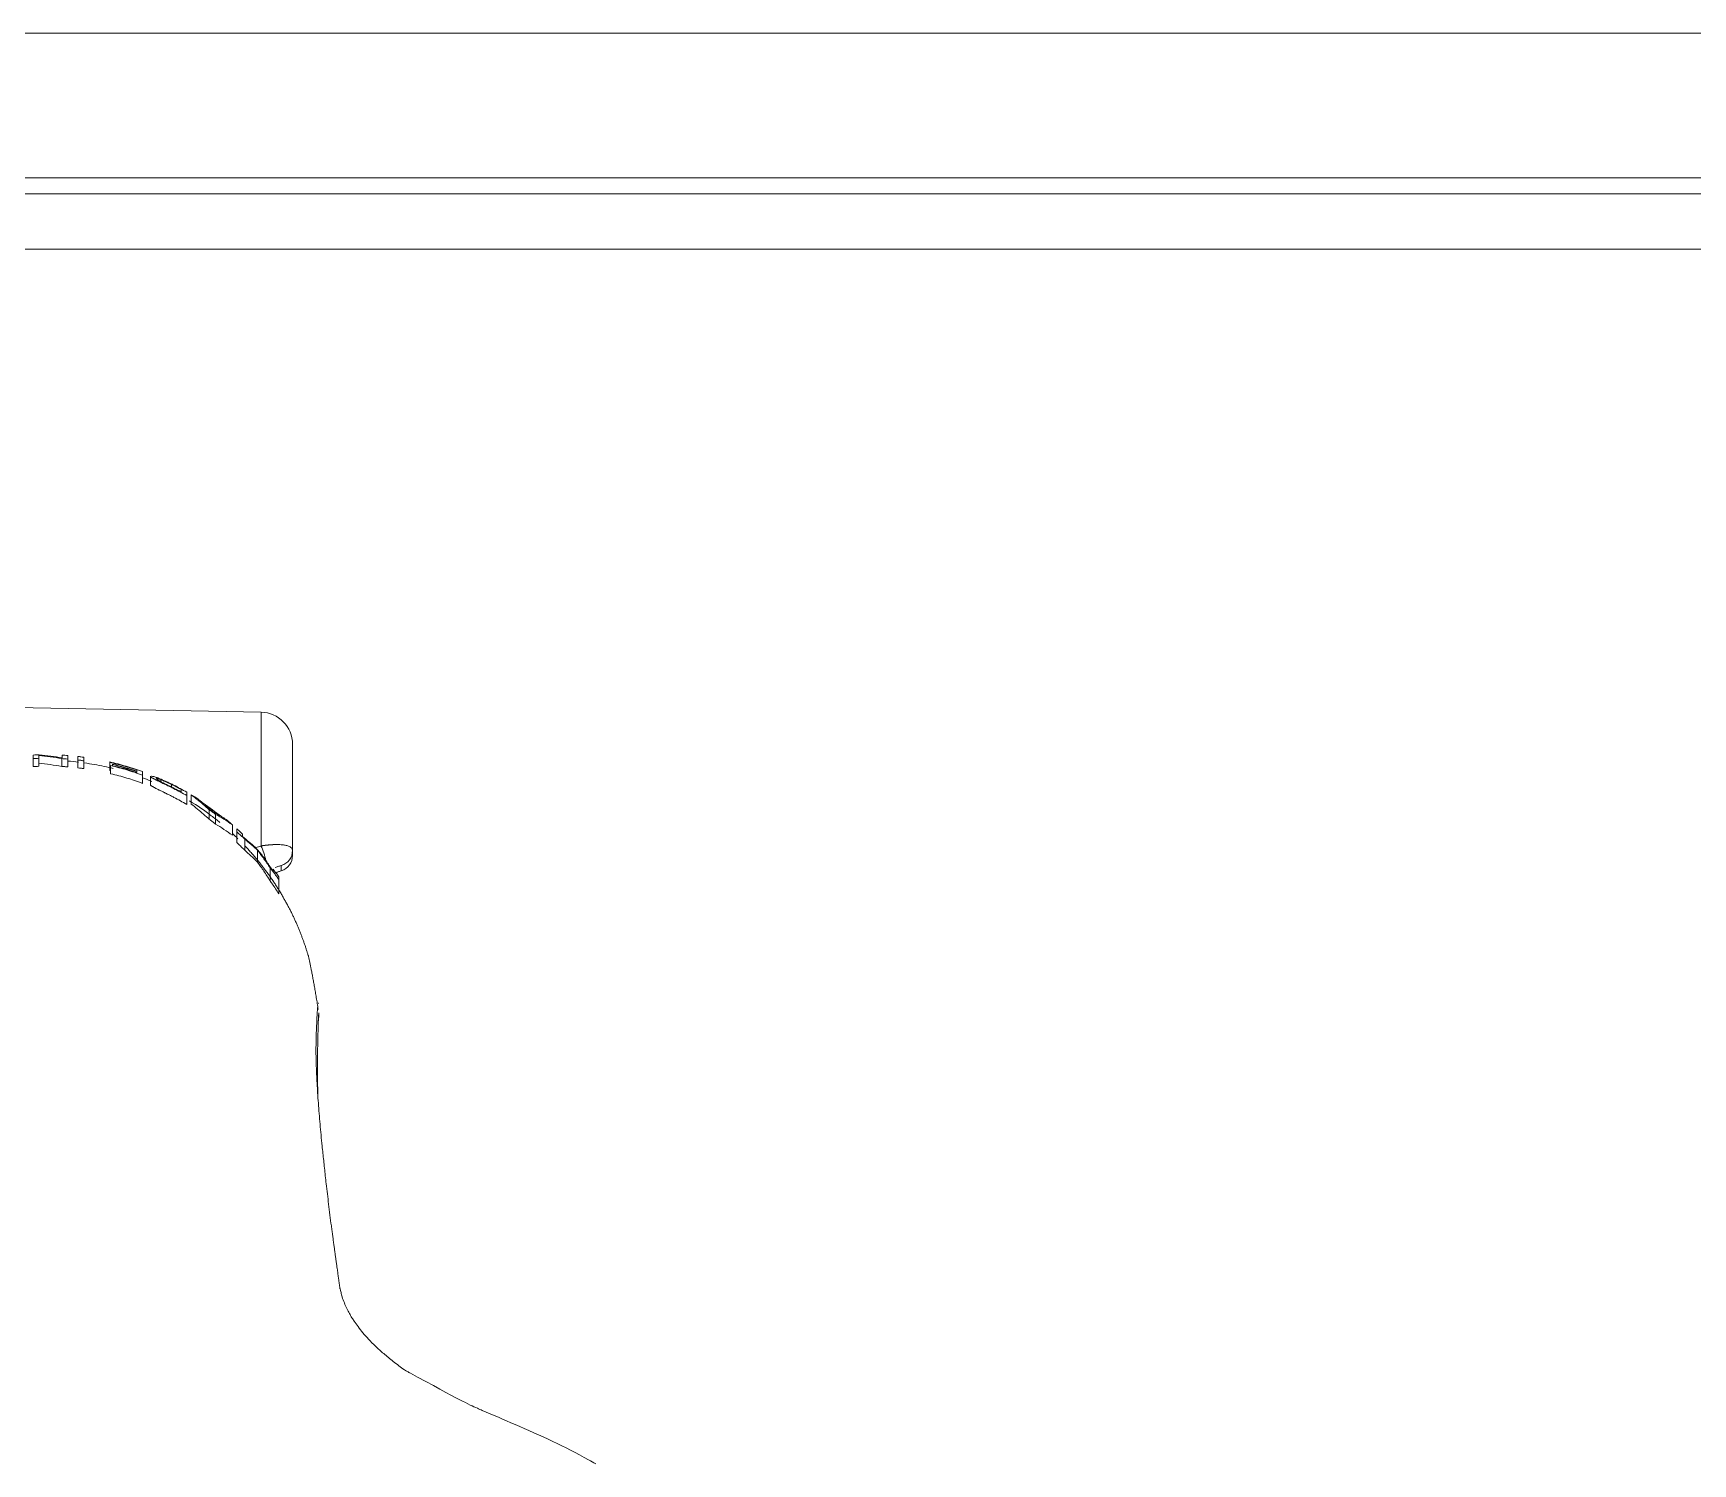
# Model space of a CAD drawing. Header units: millimetres. Extents: x 11618 to 13994, y -5897 to -2537.
# Drawn here: x 12378.9 to 12482.2, y -2860.7 to -2771.7 of the extents above; entities that cross this region are included whole.
import ezdxf

# ---------------------------------------------------------------- set-up
doc = ezdxf.new("R2010")
doc.units = ezdxf.units.MM

msp = doc.modelspace()

# ---------------------------------------------------------------- linework, layer by layer
at = {"linetype": 'Continuous', "lineweight": 18, "extrusion": (-1.22465e-16, -1, 0)}
for p, q in [((12574.61, -2771.67), (12357.31, -2771.67)), ((12574.45, -2781.67), (12341.51, -2781.67)), ((12393.06, -2813.93), (12352.22, -2813.17)), ((12395.02, -2822.53), (12395.02, -2815.93)), ((12380.66, -2817.31), (12380.66, -2816.82)), ((12381.03, -2817.34), (12381.03, -2816.85)), ((12381.66, -2817.4), (12381.66, -2816.91)), ((12382.02, -2817.44), (12382.02, -2816.95)), ((12383.64, -2817.55), (12383.64, -2817.06)), ((12383.7, -2817.76), (12383.7, -2817.26)), ((12383.81, -2817.26), (12383.81, -2817.19)), ((12385.68, -2818.36), (12385.68, -2817.85)), ((12386.82, -2818.26), (12386.82, -2818.13)), ((12388.44, -2819.12), (12388.44, -2819.68)), ((12388.72, -2819.65), (12388.72, -2819.08)), ((12389.84, -2820.6), (12389.84, -2820.01)), ((12390.23, -2820.9), (12390.23, -2820.29)), ((12391.28, -2821.59), (12391.28, -2820.94)), ((12391.56, -2822.05), (12391.56, -2821.38)), ((12392.05, -2822.53), (12392.05, -2821.84)), ((12392.84, -2823.27), (12392.84, -2822.52)), ((12395.02, -2822.53), (12395.02, -2822.85)), ((12393.62, -2824.42), (12393.62, -2823.61)), ((12394.16, -2825.23), (12394.16, -2824.35))]:
    msp.add_line(p, q, dxfattribs=at)
at = {"linetype": 'Continuous', "lineweight": 13, "extrusion": (-1.22465e-16, -1, 0)}
for p, q in [((12574.45, -2780.68), (12339.78, -2780.68)), ((12584.84, -2785.11), (12341.85, -2785.11)), ((12393.06, -2822.26), (12393.06, -2813.93)), ((12387.49, -2818.6), (12387.49, -2818.43)), ((12394.32, -2823.8), (12394.32, -2823.48))]:
    msp.add_line(p, q, dxfattribs=at)
at = {"linetype": 'Continuous', "lineweight": 18}
msp.add_arc((12393.02, -2815.93), 2, 0, 88.9292, dxfattribs=at)
at = {"linetype": 'Continuous', "lineweight": 13}
for centre, major_axis, ratio, start_param, end_param in [((12393.04, -2822.82), (0.302, -0.953), 0.223769, 1.132058, 2.135289), ((12394.02, -2822.53), (-1, 0), 0.999931, 1.880086, 3.141593)]:
    msp.add_ellipse(centre, major_axis=major_axis, ratio=ratio, start_param=start_param, end_param=end_param, dxfattribs=at)
at = {"linetype": 'Continuous', "lineweight": 18}
msp.add_ellipse((12394.02, -2822.85), major_axis=(-1, 0), ratio=0.999931, start_param=1.880086, end_param=3.141593, dxfattribs=at)
for points, degree in [([(12378.88, -2816.6), (12379, -2816.59), (12379.13, -2816.59), (12379.25, -2816.58)], 3), ([(12379.23, -2816.8), (12379.11, -2816.81), (12379, -2816.81), (12378.88, -2816.81)], 3), ([(12378.88, -2817.32), (12378.88, -2817.15), (12378.88, -2816.98), (12378.88, -2816.81)], 3), ([(12378.88, -2817.32), (12379, -2817.31), (12379.11, -2817.31), (12379.23, -2817.3)], 3), ([(12379.23, -2816.63), (12379.23, -2816.71), (12379.23, -2816.8)], 2), ([(12380.66, -2816.82), (12380.18, -2816.74), (12379.7, -2816.67), (12379.23, -2816.63)], 3), ([(12379.23, -2817.3), (12379.23, -2817.14), (12379.23, -2816.97), (12379.23, -2816.8)], 3), ([(12379.23, -2817.11), (12379.7, -2817.16), (12380.18, -2817.22), (12380.66, -2817.31)], 3), ([(12379.25, -2816.58), (12379.73, -2816.63), (12380.21, -2816.69), (12380.68, -2816.78)], 3), ([(12381.03, -2816.85), (12380.91, -2816.84), (12380.78, -2816.83), (12380.66, -2816.82)], 3), ([(12380.68, -2816.61), (12380.8, -2816.61), (12380.91, -2816.62), (12381.03, -2816.63)], 3), ([(12380.68, -2816.78), (12380.68, -2816.69), (12380.68, -2816.61)], 2), ([(12381.69, -2817.04), (12381.48, -2817.01), (12381.26, -2816.99), (12381.05, -2816.97)], 3), ([(12383.64, -2817.06), (12383.64, -2817.05), (12383.64, -2817.04), (12383.64, -2817.03)], 3), ([(12385.32, -2817.53), (12384.77, -2817.34), (12384.21, -2817.19), (12383.64, -2817.06)], 3), ([(12383.7, -2817.24), (12384.25, -2817.36), (12384.79, -2817.52), (12385.32, -2817.69)], 3), ([(12383.7, -2817.26), (12383.7, -2817.25), (12383.7, -2817.24), (12383.7, -2817.24)], 3), ([(12383.81, -2817.17), (12384.32, -2817.29), (12384.82, -2817.43), (12385.32, -2817.6)], 3), ([(12383.81, -2817.19), (12383.81, -2817.18), (12383.81, -2817.18), (12383.81, -2817.17)], 3), ([(12385.32, -2817.63), (12384.82, -2817.46), (12384.32, -2817.31), (12383.81, -2817.19)], 3), ([(12383.64, -2817.55), (12383.66, -2817.56), (12383.68, -2817.56), (12383.71, -2817.57)], 3), ([(12385.32, -2817.6), (12385.32, -2817.58), (12385.32, -2817.55), (12385.32, -2817.53)], 3), ([(12385.32, -2817.69), (12385.32, -2817.67), (12385.32, -2817.65), (12385.32, -2817.63)], 3), ([(12386.18, -2817.92), (12386.18, -2818.49)], 1), ([(12388.08, -2818.89), (12388.08, -2818.84), (12388.08, -2818.78), (12388.08, -2818.73)], 3), ([(12389.45, -2819.6), (12389.84, -2819.86), (12390.23, -2820.14), (12390.59, -2820.43)], 3), ([(12391.56, -2821.38), (12391.56, -2821.31), (12391.56, -2821.25), (12391.56, -2821.19)], 3), ([(12391.91, -2821.52), (12391.91, -2821.57), (12391.91, -2821.62), (12391.91, -2821.67)], 3), ([(12391.91, -2821.67), (12392.17, -2821.88), (12392.44, -2822.1), (12392.7, -2822.34)], 3), ([(12392.7, -2822.34), (12392.81, -2822.46), (12392.92, -2822.58), (12393.03, -2822.71)], 3), ([(12392.73, -2822.37), (12392.84, -2822.33), (12392.95, -2822.29), (12393.06, -2822.26)], 3), ([(12393.82, -2823.84), (12393.82, -2823.79), (12393.82, -2823.74), (12393.82, -2823.7)], 3), ([(12394.16, -2824.18), (12394.16, -2824.24), (12394.16, -2824.29), (12394.16, -2824.35)], 3), ([(12396.62, -2832.43), (12396.26, -2830.17), (12396.01, -2829.12)], 2), ([(12396.66, -2832.94), (12396.67, -2832.85), (12396.67, -2832.75), (12396.66, -2832.65)], 3), ([(12402.3, -2855.06), (12402.24, -2855.02), (12402.19, -2854.98), (12402.14, -2854.95)], 3)]:
    msp.add_open_spline(points, degree=degree, dxfattribs=at)
for points, knots in [([(12378.88, -2816.81), (12378.88, -2816.8), (12378.88, -2816.78), (12378.88, -2816.74), (12378.88, -2816.72), (12378.88, -2816.67), (12378.88, -2816.63), (12378.88, -2816.6)], [0, 0, 0, 0, 0.250002, 0.250002, 0.500003, 0.500003, 1, 1, 1, 1]), ([(12380.66, -2817.31), (12380.72, -2817.31), (12380.78, -2817.32), (12380.88, -2817.32), (12380.91, -2817.33), (12380.97, -2817.33), (12381, -2817.33), (12381.03, -2817.34)], [0, 0, 0, 0, 0.499973, 0.499973, 0.749983, 0.749983, 1, 1, 1, 1]), ([(12381.03, -2816.63), (12381.03, -2816.65), (12381.03, -2816.67), (12381.03, -2816.7), (12381.03, -2816.72), (12381.03, -2816.77), (12381.03, -2816.81), (12381.03, -2816.85)], [0, 0, 0, 0, 0.250002, 0.250002, 0.500003, 0.500003, 1, 1, 1, 1]), ([(12381.66, -2816.69), (12381.69, -2816.69), (12381.72, -2816.7), (12381.78, -2816.7), (12381.81, -2816.71), (12381.9, -2816.72), (12381.96, -2816.73), (12382.02, -2816.74)], [0, 0, 0, 0, 0.250009, 0.250009, 0.500018, 0.500018, 1, 1, 1, 1]), ([(12381.66, -2816.91), (12381.66, -2816.89), (12381.66, -2816.87), (12381.66, -2816.83), (12381.66, -2816.82), (12381.66, -2816.76), (12381.66, -2816.73), (12381.66, -2816.69)], [0, 0, 0, 0, 0.250002, 0.250002, 0.500003, 0.500003, 1, 1, 1, 1]), ([(12382.02, -2816.95), (12381.99, -2816.95), (12381.96, -2816.95), (12381.9, -2816.94), (12381.87, -2816.93), (12381.78, -2816.92), (12381.72, -2816.92), (12381.66, -2816.91)], [0, 0, 0, 0, 0.250009, 0.250009, 0.500018, 0.500018, 1, 1, 1, 1]), ([(12382.02, -2816.74), (12382.02, -2816.75), (12382.02, -2816.77), (12382.02, -2816.81), (12382.02, -2816.82), (12382.02, -2816.88), (12382.02, -2816.92), (12382.02, -2816.95)], [0, 0, 0, 0, 0.250002, 0.250002, 0.500003, 0.500003, 1, 1, 1, 1]), ([(12383.86, -2817.44), (12383.68, -2817.39), (12383.08, -2817.25), (12382.48, -2817.15), (12382.06, -2817.09)], [0, 0, 0, 0, 0.317426, 1, 1, 1, 1]), ([(12383.64, -2817.03), (12383.81, -2817.07), (12383.99, -2817.11), (12384.33, -2817.2), (12384.5, -2817.25), (12385.01, -2817.4), (12385.34, -2817.51), (12385.68, -2817.63)], [0, 0, 0, 0, 0.25, 0.25, 0.5, 0.5, 1, 1, 1, 1]), ([(12385.68, -2817.85), (12385.52, -2817.79), (12385.35, -2817.73), (12385.03, -2817.62), (12384.86, -2817.57), (12384.37, -2817.43), (12384.04, -2817.34), (12383.7, -2817.26)], [0, 0, 0, 0, 0.25, 0.25, 0.5, 0.5, 1, 1, 1, 1]), ([(12381.66, -2817.4), (12381.72, -2817.4), (12381.78, -2817.41), (12381.87, -2817.42), (12381.9, -2817.43), (12381.96, -2817.43), (12381.99, -2817.44), (12382.02, -2817.44)], [0, 0, 0, 0, 0.499974, 0.499974, 0.749984, 0.749984, 1, 1, 1, 1]), ([(12383.7, -2817.76), (12383.87, -2817.8), (12384.04, -2817.84), (12384.37, -2817.93), (12384.54, -2817.98), (12385.03, -2818.13), (12385.35, -2818.24), (12385.68, -2818.36)], [0, 0, 0, 0, 0.25, 0.25, 0.5, 0.5, 1, 1, 1, 1]), ([(12385.68, -2817.63), (12385.68, -2817.65), (12385.68, -2817.67), (12385.68, -2817.7), (12385.68, -2817.72), (12385.68, -2817.77), (12385.68, -2817.81), (12385.68, -2817.85)], [0, 0, 0, 0, 0.250002, 0.250002, 0.500003, 0.500003, 1, 1, 1, 1]), ([(12386.27, -2818.25), (12386.16, -2818.2), (12385.97, -2818.12), (12385.77, -2818.05), (12385.69, -2818.02)], [0, 0, 0, 0, 0.580974, 1, 1, 1, 1]), ([(12388.44, -2819.12), (12388.3, -2819.04), (12388.17, -2818.97), (12387.9, -2818.82), (12387.76, -2818.75), (12387.55, -2818.65), (12387.49, -2818.61), (12387.38, -2818.56), (12387.35, -2818.55), (12387.28, -2818.51), (12387.24, -2818.5), (12387.14, -2818.45), (12387.07, -2818.41), (12386.97, -2818.37), (12386.94, -2818.35), (12386.89, -2818.33), (12386.87, -2818.32), (12386.84, -2818.3), (12386.83, -2818.3), (12386.75, -2818.26), (12386.69, -2818.23), (12386.63, -2818.2), (12386.62, -2818.2), (12386.59, -2818.18), (12386.58, -2818.18), (12386.55, -2818.16), (12386.52, -2818.15), (12386.46, -2818.12), (12386.42, -2818.1), (12386.38, -2818.08), (12386.38, -2818.07), (12386.36, -2818.06), (12386.35, -2818.06), (12386.33, -2818.05), (12386.32, -2818.04), (12386.28, -2818.02), (12386.26, -2818.01), (12386.23, -2817.98), (12386.22, -2817.98), (12386.2, -2817.96), (12386.19, -2817.95), (12386.18, -2817.94), (12386.18, -2817.93), (12386.18, -2817.93), (12386.18, -2817.93), (12386.18, -2817.93)], [0, 0, 0, 0, 0.12482, 0.12482, 0.249641, 0.249641, 0.312051, 0.312051, 0.343256, 0.343256, 0.374461, 0.374461, 0.436871, 0.436871, 0.468076, 0.468076, 0.483679, 0.483679, 0.499281, 0.499281, 0.561692, 0.561692, 0.577294, 0.577294, 0.592897, 0.592897, 0.624102, 0.624102, 0.686512, 0.686512, 0.702115, 0.702115, 0.717717, 0.717717, 0.748922, 0.748922, 0.811332, 0.811332, 0.873743, 0.873743, 0.936153, 0.936153, 0.998563, 0.998563, 1, 1, 1, 1]), ([(12386.25, -2817.91), (12386.25, -2817.91), (12386.25, -2817.91), (12386.26, -2817.92), (12386.28, -2817.92), (12386.32, -2817.93), (12386.33, -2817.93), (12386.36, -2817.94), (12386.37, -2817.94), (12386.42, -2817.95), (12386.46, -2817.96), (12386.52, -2817.99), (12386.54, -2817.99), (12386.59, -2818.01), (12386.61, -2818.02), (12386.65, -2818.03), (12386.66, -2818.04), (12386.69, -2818.05), (12386.71, -2818.05), (12386.75, -2818.07), (12386.78, -2818.08), (12386.83, -2818.1), (12386.84, -2818.11), (12386.87, -2818.12), (12386.89, -2818.13), (12386.94, -2818.15), (12386.97, -2818.16), (12387.07, -2818.21), (12387.14, -2818.24), (12387.24, -2818.29), (12387.28, -2818.3), (12387.35, -2818.34), (12387.38, -2818.35), (12387.49, -2818.4), (12387.56, -2818.44), (12387.9, -2818.61), (12388.17, -2818.76), (12388.44, -2818.91)], [0, 0, 0, 0, 0.002991, 0.002991, 0.079684, 0.079684, 0.11803, 0.11803, 0.156377, 0.156377, 0.23307, 0.23307, 0.271416, 0.271416, 0.309763, 0.309763, 0.328936, 0.328936, 0.348109, 0.348109, 0.386456, 0.386456, 0.405629, 0.405629, 0.424802, 0.424802, 0.463149, 0.463149, 0.539842, 0.539842, 0.578188, 0.578188, 0.616535, 0.616535, 0.693228, 0.693228, 1, 1, 1, 1]), ([(12386.82, -2818.13), (12386.78, -2818.11), (12386.74, -2818.1), (12386.7, -2818.09), (12386.69, -2818.09), (12386.67, -2818.08), (12386.67, -2818.08), (12386.65, -2818.07), (12386.64, -2818.07), (12386.61, -2818.07), (12386.59, -2818.06), (12386.57, -2818.07), (12386.56, -2818.07), (12386.56, -2818.07), (12386.55, -2818.08), (12386.55, -2818.08), (12386.55, -2818.09), (12386.56, -2818.1), (12386.56, -2818.1), (12386.57, -2818.11), (12386.58, -2818.12), (12386.6, -2818.13), (12386.61, -2818.14), (12386.65, -2818.17), (12386.66, -2818.17), (12386.69, -2818.19), (12386.69, -2818.19), (12386.71, -2818.2), (12386.72, -2818.21), (12386.75, -2818.22), (12386.77, -2818.23), (12386.8, -2818.25), (12386.81, -2818.25), (12386.83, -2818.27), (12386.84, -2818.27), (12386.88, -2818.29), (12386.91, -2818.31), (12386.95, -2818.33), (12386.97, -2818.33), (12387, -2818.35), (12387.01, -2818.36), (12387.06, -2818.38), (12387.09, -2818.4), (12387.16, -2818.43), (12387.2, -2818.45), (12387.3, -2818.5), (12387.38, -2818.53), (12387.52, -2818.6), (12387.59, -2818.64), (12387.8, -2818.74), (12387.94, -2818.82), (12388.08, -2818.89)], [0, 0, 0, 0, 0.0625, 0.0625, 0.078125, 0.078125, 0.09375, 0.09375, 0.125, 0.125, 0.1875, 0.1875, 0.25, 0.25, 0.3125, 0.3125, 0.375, 0.375, 0.40625, 0.40625, 0.4375, 0.4375, 0.5, 0.5, 0.53125, 0.53125, 0.546875, 0.546875, 0.5625, 0.5625, 0.59375, 0.59375, 0.609375, 0.609375, 0.625, 0.625, 0.65625, 0.65625, 0.671875, 0.671875, 0.6875, 0.6875, 0.71875, 0.71875, 0.75, 0.75, 0.8125, 0.8125, 0.875, 0.875, 1, 1, 1, 1]), ([(12387.49, -2818.43), (12387.43, -2818.4), (12387.37, -2818.37), (12387.28, -2818.33), (12387.25, -2818.32), (12387.19, -2818.29), (12387.16, -2818.27), (12387.11, -2818.25), (12387.08, -2818.24), (12387.04, -2818.22), (12387.02, -2818.21), (12386.99, -2818.2), (12386.95, -2818.18), (12386.92, -2818.17), (12386.88, -2818.15), (12386.87, -2818.15), (12386.85, -2818.14), (12386.83, -2818.14), (12386.82, -2818.13)], [0, 0, 0, 0, 0.25, 0.25, 0.375, 0.375, 0.5, 0.5, 0.625, 0.625, 0.6875, 0.6875, 0.75, 0.875, 0.875, 0.9375, 0.9375, 1, 1, 1, 1]), ([(12386.18, -2818.45), (12386.18, -2818.45), (12386.18, -2818.45), (12386.18, -2818.46), (12386.18, -2818.46), (12386.19, -2818.47), (12386.2, -2818.48), (12386.22, -2818.5), (12386.23, -2818.51), (12386.26, -2818.53), (12386.27, -2818.54), (12386.29, -2818.55), (12386.3, -2818.55), (12386.31, -2818.56), (12386.34, -2818.58), (12386.37, -2818.59), (12386.42, -2818.62), (12386.43, -2818.63), (12386.46, -2818.64), (12386.47, -2818.65), (12386.49, -2818.66), (12386.5, -2818.67), (12386.56, -2818.69), (12386.6, -2818.72), (12386.67, -2818.75), (12386.68, -2818.76), (12386.71, -2818.77), (12386.73, -2818.78), (12386.77, -2818.8), (12386.8, -2818.82), (12386.89, -2818.86), (12386.96, -2818.89), (12387.04, -2818.93), (12387.06, -2818.94), (12387.09, -2818.96), (12387.11, -2818.97), (12387.16, -2818.99), (12387.19, -2819.01), (12387.3, -2819.06), (12387.37, -2819.09), (12387.5, -2819.16), (12387.57, -2819.2), (12387.77, -2819.3), (12387.91, -2819.38), (12388.17, -2819.52), (12388.31, -2819.6), (12388.44, -2819.68)], [0, 0, 0, 0, 0.001777, 0.001777, 0.064166, 0.064166, 0.126555, 0.126555, 0.188944, 0.188944, 0.220138, 0.235736, 0.235736, 0.251333, 0.251333, 0.313722, 0.313722, 0.344916, 0.344916, 0.360514, 0.360514, 0.376111, 0.376111, 0.4385, 0.4385, 0.454097, 0.454097, 0.469694, 0.469694, 0.500889, 0.500889, 0.563278, 0.563278, 0.578875, 0.578875, 0.594472, 0.594472, 0.625666, 0.625666, 0.688055, 0.688055, 0.750444, 0.750444, 0.875222, 0.875222, 1, 1, 1, 1]), ([(12388.08, -2818.73), (12388.03, -2818.71), (12387.98, -2818.68), (12387.88, -2818.63), (12387.83, -2818.6), (12387.69, -2818.53), (12387.59, -2818.48), (12387.49, -2818.43)], [0, 0, 0, 0, 0.25003, 0.25003, 0.500059, 0.500059, 1, 1, 1, 1]), ([(12388.44, -2818.91), (12388.44, -2818.93), (12388.44, -2818.94), (12388.44, -2818.98), (12388.44, -2818.99), (12388.44, -2819.05), (12388.44, -2819.08), (12388.44, -2819.12)], [0, 0, 0, 0, 0.250002, 0.250002, 0.500003, 0.500003, 1, 1, 1, 1]), ([(12388.72, -2819.08), (12388.76, -2819.1), (12388.79, -2819.12), (12388.86, -2819.16), (12388.9, -2819.19), (12389, -2819.25), (12389.07, -2819.29), (12389.14, -2819.33)], [0, 0, 0, 0, 0.250016, 0.250016, 0.500032, 0.500032, 1, 1, 1, 1]), ([(12389.84, -2820.01), (12389.71, -2819.89), (12389.59, -2819.78), (12389.34, -2819.57), (12389.21, -2819.47), (12388.97, -2819.27), (12388.85, -2819.18), (12388.72, -2819.08)], [0, 0, 0, 0, 0.34338, 0.34338, 0.67167, 0.67167, 1, 1, 1, 1]), ([(12389.14, -2819.33), (12389.16, -2819.36), (12389.19, -2819.38), (12389.24, -2819.42), (12389.27, -2819.44), (12389.35, -2819.51), (12389.4, -2819.56), (12389.45, -2819.6)], [0, 0, 0, 0, 0.250012, 0.250012, 0.500024, 0.500024, 1, 1, 1, 1]), ([(12390.5, -2820.8), (12390.33, -2820.65), (12389.72, -2820.18), (12389.08, -2819.74), (12388.61, -2819.45), (12388.6, -2819.44)], [0, 0, 0, 0, 0.291469, 0.98371, 1, 1, 1, 1]), ([(12388.72, -2819.65), (12388.85, -2819.75), (12388.98, -2819.86), (12389.23, -2820.07), (12389.35, -2820.17), (12389.6, -2820.38), (12389.72, -2820.49), (12389.84, -2820.6)], [0, 0, 0, 0, 0.343972, 0.343972, 0.671962, 0.671962, 1, 1, 1, 1]), ([(12390.49, -2820.37), (12390.42, -2820.31), (12390.34, -2820.25), (12390.19, -2820.14), (12390.11, -2820.08), (12389.88, -2819.91), (12389.72, -2819.8), (12389.57, -2819.7)], [0, 0, 0, 0, 0.25009, 0.25009, 0.50018, 0.50018, 1, 1, 1, 1]), ([(12389.57, -2819.7), (12389.65, -2819.77), (12389.73, -2819.84), (12389.85, -2819.95), (12389.9, -2819.99), (12389.97, -2820.06), (12390.01, -2820.1), (12390.04, -2820.13)], [0, 0, 0, 0, 0.5, 0.5, 0.75, 0.75, 1, 1, 1, 1]), ([(12390.23, -2820.29), (12390.2, -2820.26), (12390.17, -2820.24), (12390.1, -2820.19), (12390.07, -2820.17), (12389.97, -2820.1), (12389.91, -2820.05), (12389.84, -2820.01)], [0, 0, 0, 0, 0.250016, 0.250016, 0.500032, 0.500032, 1, 1, 1, 1]), ([(12390.04, -2820.13), (12390.07, -2820.14), (12390.1, -2820.15), (12390.17, -2820.19), (12390.2, -2820.21), (12390.33, -2820.27), (12390.41, -2820.32), (12390.49, -2820.37)], [0, 0, 0, 0, 0.25, 0.25, 0.5, 0.5, 1, 1, 1, 1]), ([(12391.28, -2820.94), (12391.1, -2820.82), (12390.93, -2820.7), (12390.58, -2820.49), (12390.41, -2820.38), (12390.23, -2820.29)], [0, 0, 0, 0, 0.5, 0.5, 1, 1, 1, 1]), ([(12390.59, -2820.43), (12390.62, -2820.44), (12390.64, -2820.46), (12390.69, -2820.49), (12390.72, -2820.5), (12390.79, -2820.55), (12390.84, -2820.58), (12390.89, -2820.61)], [0, 0, 0, 0, 0.250009, 0.250009, 0.500018, 0.500018, 1, 1, 1, 1]), ([(12389.84, -2820.6), (12389.87, -2820.63), (12389.91, -2820.65), (12389.99, -2820.71), (12390.04, -2820.75), (12390.13, -2820.82), (12390.18, -2820.86), (12390.23, -2820.9)], [0, 0, 0, 0, 0.249967, 0.249967, 0.624962, 0.624962, 1, 1, 1, 1]), ([(12390.23, -2820.9), (12390.41, -2821), (12390.58, -2821.11), (12390.93, -2821.34), (12391.1, -2821.46), (12391.28, -2821.59)], [0, 0, 0, 0, 0.5, 0.5, 1, 1, 1, 1]), ([(12390.89, -2820.61), (12390.93, -2820.64), (12390.96, -2820.67), (12391.02, -2820.72), (12391.06, -2820.75), (12391.15, -2820.83), (12391.21, -2820.88), (12391.28, -2820.94)], [0, 0, 0, 0, 0.250018, 0.250018, 0.500036, 0.500036, 1, 1, 1, 1]), ([(12391.56, -2821.19), (12391.59, -2821.22), (12391.62, -2821.25), (12391.68, -2821.3), (12391.71, -2821.33), (12391.79, -2821.41), (12391.85, -2821.46), (12391.91, -2821.52)], [0, 0, 0, 0, 0.250016, 0.250016, 0.500033, 0.500033, 1, 1, 1, 1]), ([(12392.05, -2821.84), (12392.01, -2821.8), (12391.97, -2821.76), (12391.89, -2821.69), (12391.85, -2821.65), (12391.72, -2821.53), (12391.64, -2821.46), (12391.56, -2821.38)], [0, 0, 0, 0, 0.250032, 0.250032, 0.500063, 0.500063, 1, 1, 1, 1]), ([(12391.62, -2821.81), (12391.61, -2821.79), (12391.56, -2821.74), (12391.47, -2821.66), (12391.37, -2821.57), (12391.31, -2821.51), (12391.28, -2821.48)], [0, 0, 0, 0, 0.119133, 0.439547, 0.761586, 1, 1, 1, 1]), ([(12391.56, -2822.05), (12391.6, -2822.09), (12391.64, -2822.13), (12391.74, -2822.23), (12391.81, -2822.29), (12391.93, -2822.41), (12391.99, -2822.47), (12392.05, -2822.53)], [0, 0, 0, 0, 0.249934, 0.249934, 0.624924, 0.624924, 1, 1, 1, 1]), ([(12392.84, -2822.52), (12392.78, -2822.47), (12392.72, -2822.41), (12392.58, -2822.28), (12392.51, -2822.22), (12392.31, -2822.05), (12392.18, -2821.94), (12392.05, -2821.84)], [0, 0, 0, 0, 0.25, 0.25, 0.5, 0.5, 1, 1, 1, 1]), ([(12396.01, -2829.11), (12396.01, -2829.1), (12395.99, -2829.06), (12395.97, -2828.98), (12395.94, -2828.89), (12395.91, -2828.8), (12395.88, -2828.7), (12395.85, -2828.61), (12395.82, -2828.51), (12395.79, -2828.41), (12395.75, -2828.32), (12395.72, -2828.22), (12395.69, -2828.12), (12395.65, -2828.02), (12395.61, -2827.93), (12395.57, -2827.83), (12395.54, -2827.73), (12395.5, -2827.63), (12395.46, -2827.53), (12395.41, -2827.42), (12395.37, -2827.32), (12395.33, -2827.22), (12395.28, -2827.12), (12395.24, -2827.02), (12395.19, -2826.91), (12395.15, -2826.81), (12395.1, -2826.71), (12395.05, -2826.6), (12395, -2826.5), (12394.95, -2826.39), (12394.89, -2826.29), (12394.84, -2826.18), (12394.78, -2826.08), (12394.73, -2825.97), (12394.67, -2825.86), (12394.61, -2825.76), (12394.55, -2825.65), (12394.49, -2825.54), (12394.43, -2825.44), (12394.37, -2825.33), (12394.31, -2825.22), (12394.24, -2825.11), (12394.18, -2825), (12394.11, -2824.9), (12394.04, -2824.79), (12393.97, -2824.68), (12393.9, -2824.57), (12393.83, -2824.46), (12393.75, -2824.35), (12393.68, -2824.24), (12393.6, -2824.13), (12393.52, -2824.03), (12393.44, -2823.92), (12393.36, -2823.81), (12393.28, -2823.7), (12393.2, -2823.59), (12393.12, -2823.48), (12393.03, -2823.37), (12392.94, -2823.26), (12392.86, -2823.16), (12392.77, -2823.05), (12392.68, -2822.94), (12392.58, -2822.83), (12392.49, -2822.72), (12392.39, -2822.62), (12392.3, -2822.51), (12392.2, -2822.4), (12392.13, -2822.32), (12392.08, -2822.28), (12392.07, -2822.27)], [0, 0, 0, 0, 0.003998, 0.016187, 0.028471, 0.04085, 0.053325, 0.065896, 0.078561, 0.091323, 0.10418, 0.117132, 0.13018, 0.143323, 0.156562, 0.169897, 0.183326, 0.196852, 0.210472, 0.224189, 0.238001, 0.251908, 0.265911, 0.280009, 0.294203, 0.308493, 0.322878, 0.337359, 0.351936, 0.366608, 0.381376, 0.39624, 0.411199, 0.426254, 0.441406, 0.456652, 0.471995, 0.487434, 0.502968, 0.518599, 0.534325, 0.550147, 0.566065, 0.582079, 0.598189, 0.614394, 0.630696, 0.647093, 0.663586, 0.680175, 0.69686, 0.71364, 0.730517, 0.747489, 0.764557, 0.781721, 0.79898, 0.816335, 0.833786, 0.851333, 0.868975, 0.886713, 0.904546, 0.922475, 0.9405, 0.958621, 0.976837, 0.995148, 1, 1, 1, 1]), ([(12392.05, -2822.53), (12392.18, -2822.64), (12392.31, -2822.76), (12392.52, -2822.95), (12392.58, -2823.01), (12392.72, -2823.14), (12392.78, -2823.21), (12392.84, -2823.27)], [0, 0, 0, 0, 0.5, 0.5, 0.75, 0.75, 1, 1, 1, 1]), ([(12393.62, -2823.61), (12393.49, -2823.42), (12393.36, -2823.23), (12393.17, -2822.96), (12393.1, -2822.87), (12392.97, -2822.69), (12392.9, -2822.6), (12392.84, -2822.52)], [0, 0, 0, 0, 0.5, 0.5, 0.75, 0.75, 1, 1, 1, 1]), ([(12392.84, -2823.27), (12392.9, -2823.36), (12392.97, -2823.45), (12393.1, -2823.63), (12393.17, -2823.73), (12393.36, -2824.02), (12393.49, -2824.22), (12393.62, -2824.42)], [0, 0, 0, 0, 0.25, 0.25, 0.5, 0.5, 1, 1, 1, 1]), ([(12393.03, -2822.71), (12393.16, -2822.88), (12393.29, -2823.07), (12393.55, -2823.44), (12393.68, -2823.64), (12393.82, -2823.84)], [0, 0, 0, 0, 0.5, 0.5, 1, 1, 1, 1]), ([(12394.16, -2824.35), (12394.12, -2824.29), (12394.08, -2824.22), (12393.99, -2824.1), (12393.94, -2824.04), (12393.81, -2823.85), (12393.71, -2823.73), (12393.62, -2823.61)], [0, 0, 0, 0, 0.250059, 0.250059, 0.500117, 0.500117, 1, 1, 1, 1]), ([(12393.62, -2824.42), (12393.67, -2824.49), (12393.71, -2824.56), (12393.83, -2824.72), (12393.9, -2824.82), (12394.03, -2825.03), (12394.1, -2825.13), (12394.16, -2825.23)], [0, 0, 0, 0, 0.249866, 0.249866, 0.624845, 0.624845, 1, 1, 1, 1]), ([(12393.82, -2823.7), (12393.84, -2823.74), (12393.87, -2823.78), (12393.93, -2823.86), (12393.96, -2823.9), (12394.05, -2824.02), (12394.11, -2824.1), (12394.16, -2824.18)], [0, 0, 0, 0, 0.250025, 0.250025, 0.50005, 0.50005, 1, 1, 1, 1]), ([(12394.02, -2823.91), (12394.04, -2823.9), (12394.05, -2823.9), (12394.14, -2823.87), (12394.21, -2823.84), (12394.3, -2823.81), (12394.32, -2823.8), (12394.32, -2823.8)], [0, 0, 0, 0, 0.065448, 0.065448, 0.532724, 0.532724, 1, 1, 1, 1]), ([(12402.12, -2854.96), (12402.08, -2854.93), (12401.79, -2854.73), (12401.3, -2854.36), (12400.7, -2853.87), (12400.19, -2853.41), (12399.76, -2852.97), (12399.4, -2852.57), (12399.11, -2852.19), (12398.89, -2851.88), (12398.71, -2851.61), (12398.55, -2851.35), (12398.39, -2851.04), (12398.24, -2850.69), (12398.13, -2850.41), (12398.07, -2850.19), (12398.04, -2850.06), (12398.01, -2849.96), (12398, -2849.88), (12397.98, -2849.83), (12397.97, -2849.76), (12397.96, -2849.7), (12397.95, -2849.63), (12397.94, -2849.56), (12397.92, -2849.47), (12397.91, -2849.34), (12397.89, -2849.2), (12397.87, -2849.08), (12397.86, -2848.98), (12397.84, -2848.89), (12397.83, -2848.77), (12397.81, -2848.63), (12397.79, -2848.46), (12397.76, -2848.27), (12397.73, -2848.07), (12397.7, -2847.85), (12397.67, -2847.61), (12397.63, -2847.36), (12397.6, -2847.1), (12397.56, -2846.82), (12397.52, -2846.53), (12397.48, -2846.22), (12397.42, -2845.78), (12397.35, -2845.23), (12397.27, -2844.56), (12397.19, -2843.91), (12397.12, -2843.33), (12397.06, -2842.79), (12397.01, -2842.31), (12396.96, -2841.84), (12396.91, -2841.38), (12396.83, -2840.61), (12396.73, -2839.54), (12396.62, -2838.23), (12396.56, -2837.22), (12396.52, -2836.48), (12396.5, -2835.97), (12396.49, -2835.56), (12396.48, -2835.17), (12396.48, -2834.73), (12396.49, -2834.3), (12396.5, -2833.93), (12396.51, -2833.67), (12396.52, -2833.44), (12396.53, -2833.22), (12396.54, -2833), (12396.55, -2832.76), (12396.56, -2832.6), (12396.57, -2832.47), (12396.58, -2832.37), (12396.58, -2832.3), (12396.59, -2832.26), (12396.59, -2832.26)], [0, 0, 0, 0, 0.002861, 0.017729, 0.031709, 0.044798, 0.056995, 0.068301, 0.078714, 0.088234, 0.094244, 0.101496, 0.109989, 0.119723, 0.130697, 0.13425, 0.137803, 0.141356, 0.142893, 0.144528, 0.146261, 0.148092, 0.150021, 0.152048, 0.154079, 0.15765, 0.162759, 0.165583, 0.16831, 0.17094, 0.173472, 0.177944, 0.182903, 0.188348, 0.194279, 0.200694, 0.207594, 0.214978, 0.222845, 0.231194, 0.240025, 0.249337, 0.259129, 0.280577, 0.301999, 0.323397, 0.344772, 0.362031, 0.379226, 0.396357, 0.413426, 0.430435, 0.484475, 0.541407, 0.601273, 0.630549, 0.658989, 0.686598, 0.703256, 0.731701, 0.771985, 0.796484, 0.818912, 0.839262, 0.857527, 0.883672, 0.912219, 0.943173, 0.954833, 0.972965, 0.997577, 1, 1, 1, 1]), ([(12396.64, -2832.77), (12396.64, -2832.77), (12396.64, -2832.78), (12396.64, -2832.79), (12396.63, -2832.82), (12396.63, -2832.84), (12396.63, -2832.86), (12396.63, -2832.88), (12396.63, -2832.91), (12396.63, -2832.94), (12396.63, -2832.96), (12396.63, -2832.99), (12396.63, -2833.02), (12396.63, -2833.05), (12396.63, -2833.09), (12396.63, -2833.12), (12396.62, -2833.15), (12396.62, -2833.19), (12396.62, -2833.23), (12396.62, -2833.33), (12396.62, -2833.5), (12396.61, -2833.76), (12396.6, -2834.04), (12396.59, -2834.34), (12396.59, -2834.65), (12396.58, -2835), (12396.57, -2835.38), (12396.57, -2835.79), (12396.57, -2836.2), (12396.57, -2836.6), (12396.58, -2836.99), (12396.59, -2837.36), (12396.6, -2837.62), (12396.6, -2837.74), (12396.6, -2837.75)], [0, 0, 0, 0, 0.001419, 0.012944, 0.024552, 0.036243, 0.048018, 0.059875, 0.071816, 0.083839, 0.095946, 0.108135, 0.120407, 0.132762, 0.145199, 0.157719, 0.170321, 0.183005, 0.195772, 0.208621, 0.281135, 0.350939, 0.41803, 0.482404, 0.544063, 0.603016, 0.67277, 0.738044, 0.798854, 0.855215, 0.907142, 0.954651, 0.997755, 1, 1, 1, 1]), ([(12396.62, -2832.04), (12396.62, -2832.04), (12396.62, -2832.04), (12396.63, -2832.04), (12396.63, -2832.05), (12396.63, -2832.06), (12396.63, -2832.06), (12396.63, -2832.07), (12396.63, -2832.07)], [0, 0, 0, 0, 0.151727, 0.328501, 0.504157, 0.678693, 0.852108, 1, 1, 1, 1]), ([(12406.83, -2857.39), (12406.73, -2857.35), (12406.06, -2857.06), (12405.5, -2856.79), (12402.22, -2855)], [0, 0, 0, 0, 0.154158, 1, 1, 1, 1]), ([(12413.9, -2860.72), (12413.75, -2860.63), (12412.84, -2860.13), (12411.16, -2859.26), (12408.87, -2858.28), (12407.49, -2857.67), (12406.83, -2857.39)], [0, 0, 0, 0, 0.058275, 0.359978, 0.687663, 1, 1, 1, 1])]:
    msp.add_open_spline(points, degree=3, knots=knots, dxfattribs=at)
at = {"linetype": 'Continuous', "lineweight": 13}
for points, knots in [([(12393.06, -2822.26), (12393.06, -2822.25), (12393.08, -2822.25), (12393.1, -2822.25), (12393.12, -2822.25), (12393.14, -2822.24), (12393.17, -2822.24), (12393.19, -2822.24), (12393.21, -2822.23), (12393.23, -2822.23), (12393.25, -2822.23), (12393.28, -2822.22), (12393.3, -2822.22), (12393.32, -2822.22), (12393.34, -2822.21), (12393.37, -2822.21), (12393.39, -2822.21), (12393.41, -2822.21), (12393.43, -2822.2), (12393.45, -2822.2), (12393.48, -2822.2), (12393.5, -2822.2), (12393.52, -2822.2), (12393.54, -2822.19), (12393.57, -2822.19), (12393.59, -2822.19), (12393.61, -2822.19), (12393.63, -2822.19), (12393.66, -2822.18), (12393.68, -2822.18), (12393.7, -2822.18), (12393.72, -2822.18), (12393.74, -2822.18), (12393.77, -2822.18), (12393.79, -2822.18), (12393.81, -2822.17), (12393.88, -2822.17), (12394, -2822.17), (12394.16, -2822.17), (12394.32, -2822.18), (12394.45, -2822.19), (12394.57, -2822.21), (12394.68, -2822.24), (12394.78, -2822.27), (12394.86, -2822.31), (12394.9, -2822.34), (12394.93, -2822.36), (12394.95, -2822.38), (12394.97, -2822.4), (12394.98, -2822.42), (12395, -2822.43), (12395, -2822.45), (12395.01, -2822.47), (12395.01, -2822.48), (12395.02, -2822.5), (12395.02, -2822.51), (12395.02, -2822.52), (12395.02, -2822.53)], [0, 0, 0, 0, 0.006751, 0.013525, 0.020322, 0.027141, 0.033984, 0.040849, 0.047737, 0.054648, 0.061582, 0.06854, 0.075521, 0.082525, 0.089553, 0.096605, 0.10368, 0.110778, 0.117901, 0.125047, 0.132217, 0.139411, 0.146629, 0.153872, 0.161138, 0.168429, 0.175743, 0.183082, 0.190446, 0.197834, 0.205246, 0.212683, 0.220145, 0.227631, 0.235141, 0.242677, 0.250237, 0.308154, 0.369155, 0.433242, 0.500412, 0.549873, 0.60799, 0.674723, 0.750025, 0.778708, 0.805955, 0.831769, 0.856151, 0.879106, 0.900636, 0.920742, 0.939427, 0.956694, 0.972544, 0.986978, 1, 1, 1, 1]), ([(12394.32, -2823.48), (12394.32, -2823.48), (12394.3, -2823.48), (12394.21, -2823.51), (12394.14, -2823.53), (12394.02, -2823.56), (12393.98, -2823.58), (12393.94, -2823.59)], [0, 0, 0, 0, 0.410235, 0.410235, 0.82047, 0.82047, 1, 1, 1, 1])]:
    msp.add_open_spline(points, degree=3, knots=knots, dxfattribs=at)

doc.saveas('drawing.dxf')
